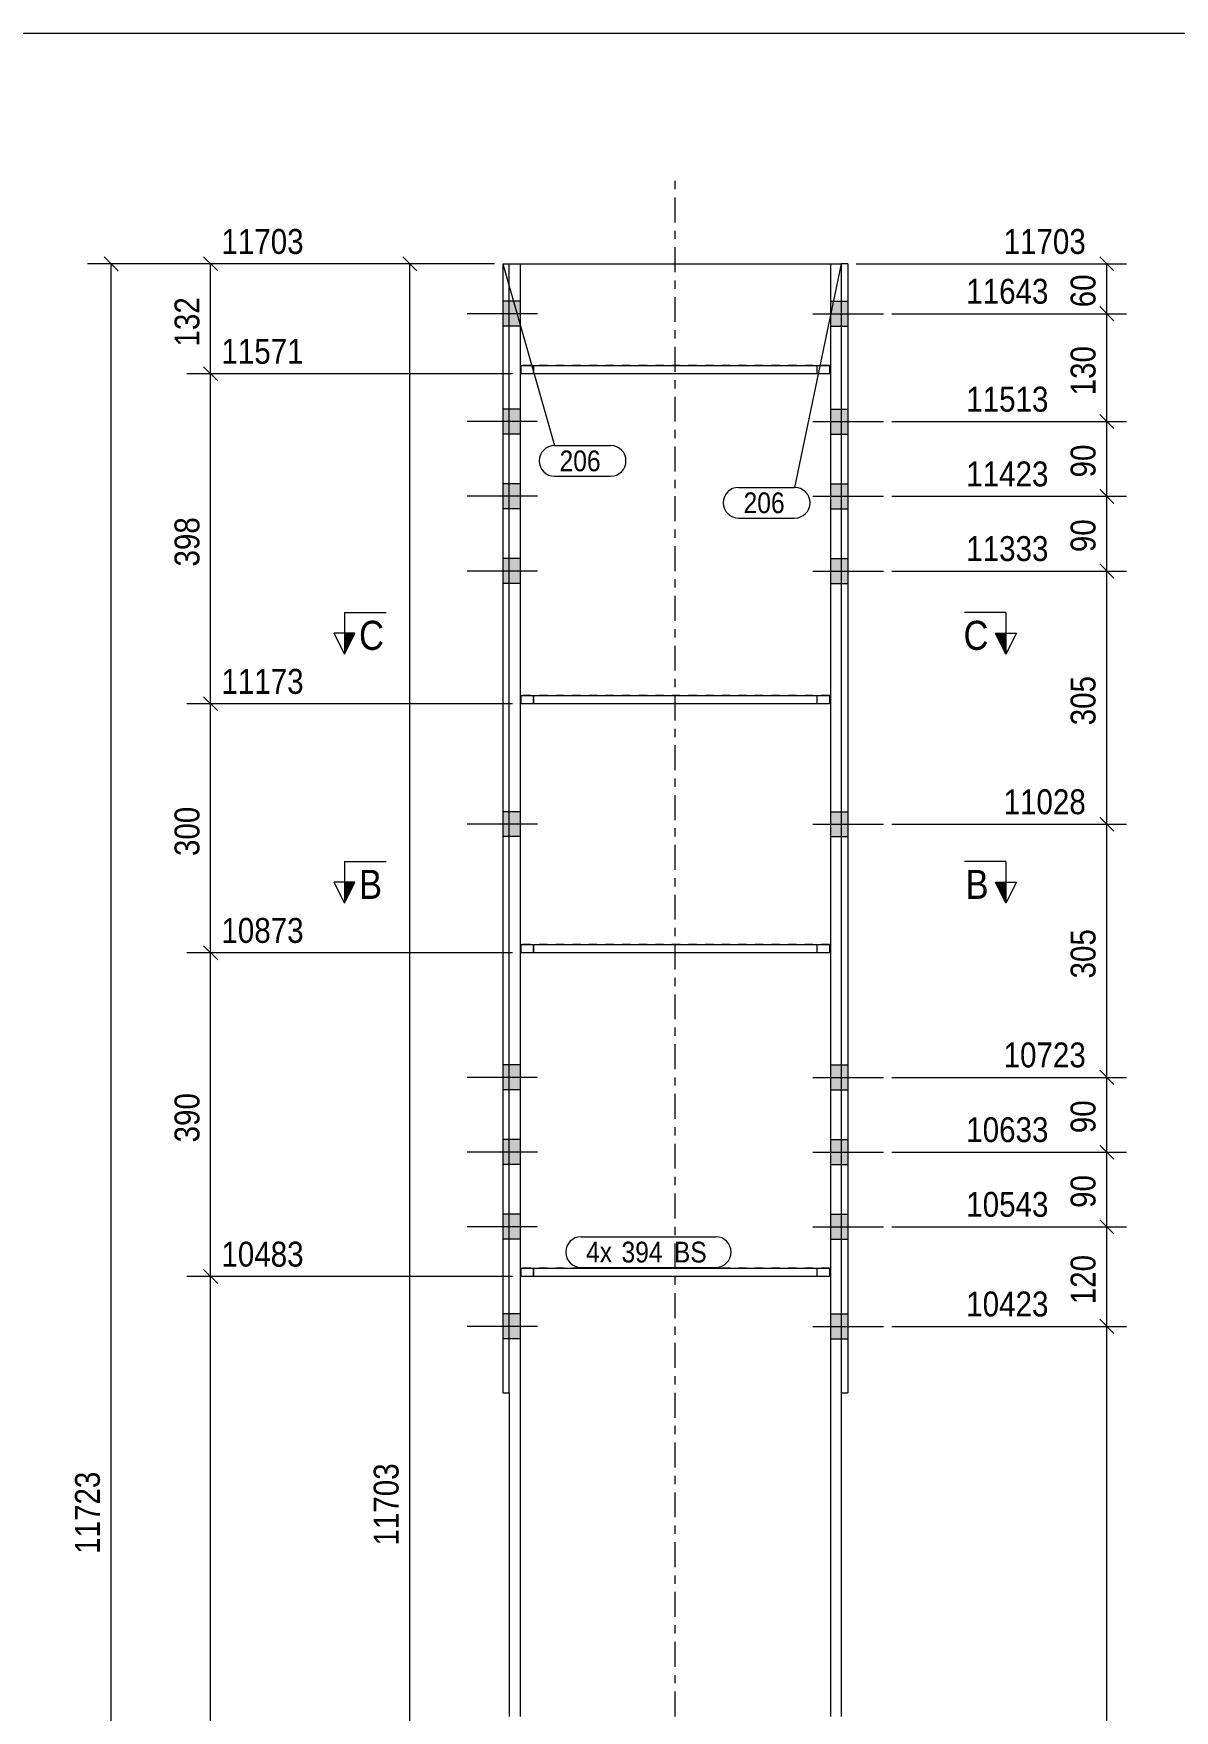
# Model space of a CAD drawing. Header units: millimetres. Extents: x 2 to 579, y 1 to 405.
# Drawn here: x 188.1 to 325.6, y 203 to 405 of the extents above; entities that cross this region are included whole.
import ezdxf

# ---------------------------------------------------------------- set-up
doc = ezdxf.new("R2010")
doc.units = ezdxf.units.MM
for name, pattern in [('XKITLINE00', [0]), ('XKITLINE01', [4, 1, -1, 1, -1]), ('XKITLINE03', [6, 3, -1, 1, -1])]:
    doc.linetypes.add(name, pattern=pattern)
for name, color, linetype, lineweight in [('Bolt', 3, 'Continuous', 0), ('Dimensions', 7, 'Continuous', 0), ('DrawingSheet', 5, 'Continuous', 0), ('Part', 2, 'Continuous', 0), ('PartMark', 7, 'Continuous', 0), ('Section', 6, 'Continuous', 0)]:
    doc.layers.add(name, color=color, linetype=linetype, lineweight=lineweight)
doc.styles.add('ARIAL', font='ARIAL.TTF')

# ---------------------------------------------------------------- blocks, each defined once
blk = doc.blocks.new('*A9')
at = {"layer": 'Bolt'}
for points in [[(285.4, 369.75), (284.1, 369.75), (284.1, 372.75), (285.4, 372.75)], [(285.4, 369.75), (284.1, 369.75), (284.1, 372.75), (285.4, 372.75)], [(286.2, 369.75), (285.4, 369.75), (285.4, 372.75), (286.2, 372.75)], [(286.2, 369.75), (285.4, 369.75), (285.4, 372.75), (286.2, 372.75)], [(285.4, 356.75), (284.1, 356.75), (284.1, 359.75), (285.4, 359.75)], [(285.4, 356.75), (284.1, 356.75), (284.1, 359.75), (285.4, 359.75)], [(286.2, 356.75), (285.4, 356.75), (285.4, 359.75), (286.2, 359.75)], [(286.2, 356.75), (285.4, 356.75), (285.4, 359.75), (286.2, 359.75)], [(285.4, 347.75), (284.1, 347.75), (284.1, 350.75), (285.4, 350.75)], [(285.4, 347.75), (284.1, 347.75), (284.1, 350.75), (285.4, 350.75)], [(286.2, 347.75), (285.4, 347.75), (285.4, 350.75), (286.2, 350.75)], [(286.2, 347.75), (285.4, 347.75), (285.4, 350.75), (286.2, 350.75)], [(285.4, 338.75), (284.1, 338.75), (284.1, 341.75), (285.4, 341.75)], [(285.4, 338.75), (284.1, 338.75), (284.1, 341.75), (285.4, 341.75)], [(286.2, 338.75), (285.4, 338.75), (285.4, 341.75), (286.2, 341.75)], [(286.2, 338.75), (285.4, 338.75), (285.4, 341.75), (286.2, 341.75)], [(285.4, 308.25), (284.1, 308.25), (284.1, 311.25), (285.4, 311.25)], [(285.4, 308.25), (284.1, 308.25), (284.1, 311.25), (285.4, 311.25)], [(286.2, 308.25), (285.4, 308.25), (285.4, 311.25), (286.2, 311.25)], [(286.2, 308.25), (285.4, 308.25), (285.4, 311.25), (286.2, 311.25)], [(285.4, 277.75), (284.1, 277.75), (284.1, 280.75), (285.4, 280.75)], [(285.4, 277.75), (284.1, 277.75), (284.1, 280.75), (285.4, 280.75)], [(286.2, 277.75), (285.4, 277.75), (285.4, 280.75), (286.2, 280.75)], [(286.2, 277.75), (285.4, 277.75), (285.4, 280.75), (286.2, 280.75)], [(285.4, 268.75), (284.1, 268.75), (284.1, 271.75), (285.4, 271.75)], [(285.4, 268.75), (284.1, 268.75), (284.1, 271.75), (285.4, 271.75)], [(286.2, 268.75), (285.4, 268.75), (285.4, 271.75), (286.2, 271.75)], [(286.2, 268.75), (285.4, 268.75), (285.4, 271.75), (286.2, 271.75)], [(285.4, 259.75), (284.1, 259.75), (284.1, 262.75), (285.4, 262.75)], [(285.4, 259.75), (284.1, 259.75), (284.1, 262.75), (285.4, 262.75)], [(286.2, 259.75), (285.4, 259.75), (285.4, 262.75), (286.2, 262.75)], [(286.2, 259.75), (285.4, 259.75), (285.4, 262.75), (286.2, 262.75)], [(285.4, 247.75), (284.1, 247.75), (284.1, 250.75), (285.4, 250.75)], [(285.4, 247.75), (284.1, 247.75), (284.1, 250.75), (285.4, 250.75)], [(286.2, 247.75), (285.4, 247.75), (285.4, 250.75), (286.2, 250.75)], [(286.2, 247.75), (285.4, 247.75), (285.4, 250.75), (286.2, 250.75)]]:
    blk.add_hatch(color=3, dxfattribs=at).paths.add_polyline_path(points, flags=17)
at = {"layer": 'Bolt', "color": 3, "linetype": 'XKITLINE00', "lineweight": 0}
for p, q in [((284.1, 372.75), (285.4, 372.75)), ((284.1, 372.75), (285.4, 372.75)), ((285.4, 372.75), (286.2, 372.75)), ((285.4, 372.75), (286.2, 372.75)), ((282, 371.25), (290.5, 371.25)), ((282, 371.25), (290.5, 371.25)), ((284.1, 369.75), (285.4, 369.75)), ((284.1, 369.75), (285.4, 369.75)), ((285.4, 369.75), (286.2, 369.75)), ((285.4, 369.75), (286.2, 369.75)), ((284.1, 359.75), (285.4, 359.75)), ((284.1, 359.75), (285.4, 359.75)), ((285.4, 359.75), (286.2, 359.75)), ((285.4, 359.75), (286.2, 359.75)), ((282, 358.25), (290.5, 358.25)), ((282, 358.25), (290.5, 358.25)), ((284.1, 356.75), (285.4, 356.75)), ((284.1, 356.75), (285.4, 356.75)), ((285.4, 356.75), (286.2, 356.75)), ((285.4, 356.75), (286.2, 356.75)), ((284.1, 350.75), (285.4, 350.75)), ((284.1, 350.75), (285.4, 350.75)), ((285.4, 350.75), (286.2, 350.75)), ((285.4, 350.75), (286.2, 350.75)), ((282, 349.25), (290.5, 349.25)), ((282, 349.25), (290.5, 349.25)), ((284.1, 347.75), (285.4, 347.75)), ((284.1, 347.75), (285.4, 347.75)), ((285.4, 347.75), (286.2, 347.75)), ((285.4, 347.75), (286.2, 347.75)), ((284.1, 341.75), (285.4, 341.75)), ((284.1, 341.75), (285.4, 341.75)), ((285.4, 341.75), (286.2, 341.75)), ((285.4, 341.75), (286.2, 341.75)), ((282, 340.25), (290.5, 340.25)), ((282, 340.25), (290.5, 340.25)), ((284.1, 338.75), (285.4, 338.75)), ((284.1, 338.75), (285.4, 338.75)), ((285.4, 338.75), (286.2, 338.75)), ((285.4, 338.75), (286.2, 338.75)), ((284.1, 311.25), (285.4, 311.25)), ((284.1, 311.25), (285.4, 311.25)), ((285.4, 311.25), (286.2, 311.25)), ((285.4, 311.25), (286.2, 311.25)), ((282, 309.75), (290.5, 309.75)), ((282, 309.75), (290.5, 309.75)), ((284.1, 308.25), (285.4, 308.25)), ((284.1, 308.25), (285.4, 308.25)), ((285.4, 308.25), (286.2, 308.25)), ((285.4, 308.25), (286.2, 308.25)), ((282, 279.25), (290.5, 279.25)), ((282, 279.25), (290.5, 279.25)), ((284.1, 280.75), (285.4, 280.75)), ((284.1, 280.75), (285.4, 280.75)), ((285.4, 280.75), (286.2, 280.75)), ((285.4, 280.75), (286.2, 280.75)), ((284.1, 277.75), (285.4, 277.75)), ((284.1, 277.75), (285.4, 277.75)), ((285.4, 277.75), (286.2, 277.75)), ((285.4, 277.75), (286.2, 277.75)), ((284.1, 271.75), (285.4, 271.75)), ((284.1, 271.75), (285.4, 271.75)), ((285.4, 271.75), (286.2, 271.75)), ((285.4, 271.75), (286.2, 271.75)), ((282, 270.25), (290.5, 270.25)), ((282, 270.25), (290.5, 270.25)), ((284.1, 268.75), (285.4, 268.75)), ((284.1, 268.75), (285.4, 268.75)), ((285.4, 268.75), (286.2, 268.75)), ((285.4, 268.75), (286.2, 268.75)), ((284.1, 262.75), (285.4, 262.75)), ((284.1, 262.75), (285.4, 262.75)), ((285.4, 262.75), (286.2, 262.75)), ((285.4, 262.75), (286.2, 262.75)), ((282, 261.25), (290.5, 261.25)), ((282, 261.25), (290.5, 261.25)), ((284.1, 259.75), (285.4, 259.75)), ((284.1, 259.75), (285.4, 259.75)), ((285.4, 259.75), (286.2, 259.75)), ((285.4, 259.75), (286.2, 259.75)), ((284.1, 250.75), (285.4, 250.75)), ((284.1, 250.75), (285.4, 250.75)), ((285.4, 250.75), (286.2, 250.75)), ((285.4, 250.75), (286.2, 250.75)), ((282, 249.25), (290.5, 249.25)), ((282, 249.25), (290.5, 249.25)), ((284.1, 247.75), (285.4, 247.75)), ((284.1, 247.75), (285.4, 247.75)), ((285.4, 247.75), (286.2, 247.75)), ((285.4, 247.75), (286.2, 247.75))]:
    blk.add_line(p, q, dxfattribs=at)
blk = doc.blocks.new('*A10')
at = {"layer": 'Bolt'}
for points in [[(245.4, 369.75), (244.6, 369.75), (244.6, 372.75), (245.4, 372.75)], [(245.4, 369.75), (244.6, 369.75), (244.6, 372.75), (245.4, 372.75)], [(246.7, 369.75), (245.4, 369.75), (245.4, 372.75), (246.7, 372.75)], [(246.7, 369.75), (245.4, 369.75), (245.4, 372.75), (246.7, 372.75)], [(245.4, 356.75), (244.6, 356.75), (244.6, 359.75), (245.4, 359.75)], [(245.4, 356.75), (244.6, 356.75), (244.6, 359.75), (245.4, 359.75)], [(246.7, 356.75), (245.4, 356.75), (245.4, 359.75), (246.7, 359.75)], [(246.7, 356.75), (245.4, 356.75), (245.4, 359.75), (246.7, 359.75)], [(245.4, 347.75), (244.6, 347.75), (244.6, 350.75), (245.4, 350.75)], [(245.4, 347.75), (244.6, 347.75), (244.6, 350.75), (245.4, 350.75)], [(246.7, 347.75), (245.4, 347.75), (245.4, 350.75), (246.7, 350.75)], [(246.7, 347.75), (245.4, 347.75), (245.4, 350.75), (246.7, 350.75)], [(245.4, 338.75), (244.6, 338.75), (244.6, 341.75), (245.4, 341.75)], [(245.4, 338.75), (244.6, 338.75), (244.6, 341.75), (245.4, 341.75)], [(246.7, 338.75), (245.4, 338.75), (245.4, 341.75), (246.7, 341.75)], [(246.7, 338.75), (245.4, 338.75), (245.4, 341.75), (246.7, 341.75)], [(245.4, 308.25), (244.6, 308.25), (244.6, 311.25), (245.4, 311.25)], [(245.4, 308.25), (244.6, 308.25), (244.6, 311.25), (245.4, 311.25)], [(246.7, 308.25), (245.4, 308.25), (245.4, 311.25), (246.7, 311.25)], [(246.7, 308.25), (245.4, 308.25), (245.4, 311.25), (246.7, 311.25)], [(245.4, 277.75), (244.6, 277.75), (244.6, 280.75), (245.4, 280.75)], [(245.4, 277.75), (244.6, 277.75), (244.6, 280.75), (245.4, 280.75)], [(246.7, 277.75), (245.4, 277.75), (245.4, 280.75), (246.7, 280.75)], [(246.7, 277.75), (245.4, 277.75), (245.4, 280.75), (246.7, 280.75)], [(245.4, 268.75), (244.6, 268.75), (244.6, 271.75), (245.4, 271.75)], [(245.4, 268.75), (244.6, 268.75), (244.6, 271.75), (245.4, 271.75)], [(246.7, 268.75), (245.4, 268.75), (245.4, 271.75), (246.7, 271.75)], [(246.7, 268.75), (245.4, 268.75), (245.4, 271.75), (246.7, 271.75)], [(245.4, 259.75), (244.6, 259.75), (244.6, 262.75), (245.4, 262.75)], [(245.4, 259.75), (244.6, 259.75), (244.6, 262.75), (245.4, 262.75)], [(246.7, 259.75), (245.4, 259.75), (245.4, 262.75), (246.7, 262.75)], [(246.7, 259.75), (245.4, 259.75), (245.4, 262.75), (246.7, 262.75)], [(245.4, 247.75), (244.6, 247.75), (244.6, 250.75), (245.4, 250.75)], [(245.4, 247.75), (244.6, 247.75), (244.6, 250.75), (245.4, 250.75)], [(246.7, 247.75), (245.4, 247.75), (245.4, 250.75), (246.7, 250.75)], [(246.7, 247.75), (245.4, 247.75), (245.4, 250.75), (246.7, 250.75)]]:
    blk.add_hatch(color=3, dxfattribs=at).paths.add_polyline_path(points, flags=17)
at = {"layer": 'Bolt', "color": 3, "linetype": 'XKITLINE00', "lineweight": 0}
for p, q in [((245.4, 372.75), (244.6, 372.75)), ((245.4, 372.75), (244.6, 372.75)), ((246.7, 372.75), (245.4, 372.75)), ((246.7, 372.75), (245.4, 372.75)), ((248.8, 371.25), (240.3, 371.25)), ((248.8, 371.25), (240.3, 371.25)), ((245.4, 369.75), (244.6, 369.75)), ((245.4, 369.75), (244.6, 369.75)), ((246.7, 369.75), (245.4, 369.75)), ((246.7, 369.75), (245.4, 369.75)), ((245.4, 359.75), (244.6, 359.75)), ((245.4, 359.75), (244.6, 359.75)), ((246.7, 359.75), (245.4, 359.75)), ((246.7, 359.75), (245.4, 359.75)), ((248.8, 358.25), (240.3, 358.25)), ((248.8, 358.25), (240.3, 358.25)), ((245.4, 356.75), (244.6, 356.75)), ((245.4, 356.75), (244.6, 356.75)), ((246.7, 356.75), (245.4, 356.75)), ((246.7, 356.75), (245.4, 356.75)), ((245.4, 350.75), (244.6, 350.75)), ((245.4, 350.75), (244.6, 350.75)), ((246.7, 350.75), (245.4, 350.75)), ((246.7, 350.75), (245.4, 350.75)), ((248.8, 349.25), (240.3, 349.25)), ((248.8, 349.25), (240.3, 349.25)), ((245.4, 347.75), (244.6, 347.75)), ((245.4, 347.75), (244.6, 347.75)), ((246.7, 347.75), (245.4, 347.75)), ((246.7, 347.75), (245.4, 347.75)), ((245.4, 341.75), (244.6, 341.75)), ((245.4, 341.75), (244.6, 341.75)), ((246.7, 341.75), (245.4, 341.75)), ((246.7, 341.75), (245.4, 341.75)), ((248.8, 340.25), (240.3, 340.25)), ((248.8, 340.25), (240.3, 340.25)), ((245.4, 338.75), (244.6, 338.75)), ((245.4, 338.75), (244.6, 338.75)), ((246.7, 338.75), (245.4, 338.75)), ((246.7, 338.75), (245.4, 338.75)), ((245.4, 311.25), (244.6, 311.25)), ((245.4, 311.25), (244.6, 311.25)), ((246.7, 311.25), (245.4, 311.25)), ((246.7, 311.25), (245.4, 311.25)), ((248.8, 309.75), (240.3, 309.75)), ((248.8, 309.75), (240.3, 309.75)), ((245.4, 308.25), (244.6, 308.25)), ((245.4, 308.25), (244.6, 308.25)), ((246.7, 308.25), (245.4, 308.25)), ((246.7, 308.25), (245.4, 308.25)), ((248.8, 279.25), (240.3, 279.25)), ((248.8, 279.25), (240.3, 279.25)), ((245.4, 280.75), (244.6, 280.75)), ((245.4, 280.75), (244.6, 280.75)), ((246.7, 280.75), (245.4, 280.75)), ((246.7, 280.75), (245.4, 280.75)), ((245.4, 277.75), (244.6, 277.75)), ((245.4, 277.75), (244.6, 277.75)), ((246.7, 277.75), (245.4, 277.75)), ((246.7, 277.75), (245.4, 277.75)), ((245.4, 271.75), (244.6, 271.75)), ((245.4, 271.75), (244.6, 271.75)), ((246.7, 271.75), (245.4, 271.75)), ((246.7, 271.75), (245.4, 271.75)), ((248.8, 270.25), (240.3, 270.25)), ((248.8, 270.25), (240.3, 270.25)), ((245.4, 268.75), (244.6, 268.75)), ((245.4, 268.75), (244.6, 268.75)), ((246.7, 268.75), (245.4, 268.75)), ((246.7, 268.75), (245.4, 268.75)), ((245.4, 262.75), (244.6, 262.75)), ((245.4, 262.75), (244.6, 262.75)), ((246.7, 262.75), (245.4, 262.75)), ((246.7, 262.75), (245.4, 262.75)), ((248.8, 261.25), (240.3, 261.25)), ((248.8, 261.25), (240.3, 261.25)), ((245.4, 259.75), (244.6, 259.75)), ((245.4, 259.75), (244.6, 259.75)), ((246.7, 259.75), (245.4, 259.75)), ((246.7, 259.75), (245.4, 259.75)), ((245.4, 250.75), (244.6, 250.75)), ((245.4, 250.75), (244.6, 250.75)), ((246.7, 250.75), (245.4, 250.75)), ((246.7, 250.75), (245.4, 250.75)), ((248.8, 249.25), (240.3, 249.25)), ((248.8, 249.25), (240.3, 249.25)), ((245.4, 247.75), (244.6, 247.75)), ((245.4, 247.75), (244.6, 247.75)), ((246.7, 247.75), (245.4, 247.75)), ((246.7, 247.75), (245.4, 247.75))]:
    blk.add_line(p, q, dxfattribs=at)
blk = doc.blocks.new('*A13')
at = {"layer": 'Part', "color": 7, "linetype": 'XKITLINE03', "lineweight": 0}
blk.add_line((265.4, 202.25), (265.4, 387.25), dxfattribs=at)
at = {"layer": 'Part', "color": 2, "linetype": 'XKITLINE00', "lineweight": 0}
for p, q in [((245.4, 377.25), (285.4, 377.25)), ((246.7, 377.25), (246.7, 202.25)), ((284.1, 377.25), (284.1, 202.25)), ((245.4, 241.25), (245.4, 202.25)), ((285.4, 241.25), (285.4, 202.25))]:
    blk.add_line(p, q, dxfattribs=at)
at = {"layer": 'Part', "color": 7, "linetype": 'XKITLINE01', "lineweight": 0}
for p, q in [((245.4, 241.25), (245.4, 377.25)), ((285.4, 377.25), (285.4, 241.25))]:
    blk.add_line(p, q, dxfattribs=at)
blk = doc.blocks.new('*A15')
at = {"layer": 'Part', "color": 2, "linetype": 'XKITLINE00', "lineweight": 0}
for p, q in [((246.8, 365.01), (284, 365.01)), ((246.8, 365.01), (246.8, 364.01)), ((284, 364.01), (246.8, 364.01)), ((284, 365.01), (284, 364.01))]:
    blk.add_line(p, q, dxfattribs=at)
at = {"layer": 'Part', "color": 7, "linetype": 'XKITLINE01', "lineweight": 0}
for p, q in [((248.3, 364.01), (248.3, 365.01)), ((282.5, 364.01), (282.5, 365.01))]:
    blk.add_line(p, q, dxfattribs=at)
blk = doc.blocks.new('*A16')
at = {"layer": 'Part', "color": 7, "linetype": 'XKITLINE01', "lineweight": 0}
for p, q in [((284, 365.01), (246.8, 365.01)), ((246.8, 364.01), (246.8, 365.01)), ((284, 364.01), (246.8, 364.01)), ((248.3, 365.01), (248.3, 364.01)), ((282.5, 364.01), (282.5, 365.01)), ((284, 365.01), (284, 364.01))]:
    blk.add_line(p, q, dxfattribs=at)
blk = doc.blocks.new('*A17')
at = {"layer": 'Part', "color": 2, "linetype": 'XKITLINE00', "lineweight": 0}
for p, q in [((246.8, 256.25), (284, 256.25)), ((246.8, 256.25), (246.8, 255.25)), ((284, 255.25), (246.8, 255.25)), ((284, 256.25), (284, 255.25))]:
    blk.add_line(p, q, dxfattribs=at)
at = {"layer": 'Part', "color": 7, "linetype": 'XKITLINE01', "lineweight": 0}
for p, q in [((248.3, 255.25), (248.3, 256.25)), ((282.5, 255.25), (282.5, 256.25))]:
    blk.add_line(p, q, dxfattribs=at)
blk = doc.blocks.new('*A18')
at = {"layer": 'Part', "color": 7, "linetype": 'XKITLINE01', "lineweight": 0}
for p, q in [((284, 256.25), (246.8, 256.25)), ((246.8, 255.25), (246.8, 256.25)), ((284, 255.25), (246.8, 255.25)), ((248.3, 256.25), (248.3, 255.25)), ((282.5, 255.25), (282.5, 256.25)), ((284, 256.25), (284, 255.25))]:
    blk.add_line(p, q, dxfattribs=at)
blk = doc.blocks.new('*A19')
at = {"layer": 'Part', "color": 2, "linetype": 'XKITLINE00', "lineweight": 0}
for p, q in [((246.8, 325.25), (284, 325.25)), ((246.8, 325.25), (246.8, 324.25)), ((284, 324.25), (246.8, 324.25)), ((284, 325.25), (284, 324.25))]:
    blk.add_line(p, q, dxfattribs=at)
at = {"layer": 'Part', "color": 7, "linetype": 'XKITLINE01', "lineweight": 0}
for p, q in [((248.3, 324.25), (248.3, 325.25)), ((282.5, 324.25), (282.5, 325.25))]:
    blk.add_line(p, q, dxfattribs=at)
blk = doc.blocks.new('*A20')
at = {"layer": 'Part', "color": 7, "linetype": 'XKITLINE01', "lineweight": 0}
for p, q in [((284, 325.25), (246.8, 325.25)), ((246.8, 324.25), (246.8, 325.25)), ((284, 324.25), (246.8, 324.25)), ((248.3, 325.25), (248.3, 324.25)), ((282.5, 324.25), (282.5, 325.25)), ((284, 325.25), (284, 324.25))]:
    blk.add_line(p, q, dxfattribs=at)
blk = doc.blocks.new('*A21')
at = {"layer": 'Part', "color": 2, "linetype": 'XKITLINE00', "lineweight": 0}
for p, q in [((246.8, 295.25), (284, 295.25)), ((246.8, 295.25), (246.8, 294.25)), ((284, 295.25), (284, 294.25)), ((284, 294.25), (246.8, 294.25))]:
    blk.add_line(p, q, dxfattribs=at)
at = {"layer": 'Part', "color": 7, "linetype": 'XKITLINE01', "lineweight": 0}
for p, q in [((248.3, 294.25), (248.3, 295.25)), ((282.5, 294.25), (282.5, 295.25))]:
    blk.add_line(p, q, dxfattribs=at)
blk = doc.blocks.new('*A22')
at = {"layer": 'Part', "color": 7, "linetype": 'XKITLINE01', "lineweight": 0}
for p, q in [((284, 295.25), (246.8, 295.25)), ((246.8, 294.25), (246.8, 295.25)), ((248.3, 295.25), (248.3, 294.25)), ((282.5, 294.25), (282.5, 295.25)), ((284, 295.25), (284, 294.25)), ((284, 294.25), (246.8, 294.25))]:
    blk.add_line(p, q, dxfattribs=at)
blk = doc.blocks.new('*A23')
at = {"layer": 'Part', "color": 2, "linetype": 'XKITLINE00', "lineweight": 0}
for p, q in [((286.2, 377.25), (285.4, 377.25)), ((285.4, 377.25), (285.4, 241.25)), ((286.2, 377.25), (286.2, 241.25)), ((285.4, 241.25), (286.2, 241.25))]:
    blk.add_line(p, q, dxfattribs=at)
blk = doc.blocks.new('*A24')
at = {"layer": 'Part', "color": 2, "linetype": 'XKITLINE00', "lineweight": 0}
for p, q in [((244.6, 377.25), (245.4, 377.25)), ((244.6, 377.25), (244.6, 241.25)), ((245.4, 241.25), (245.4, 377.25)), ((244.6, 241.25), (245.4, 241.25))]:
    blk.add_line(p, q, dxfattribs=at)
blk = doc.blocks.new('*A65')
at = {"layer": 'DrawingSheet', "color": 5, "linetype": 'XKITLINE00', "lineweight": 0}
blk.add_line((579, 405), (5, 405), dxfattribs=at)
blk = doc.blocks.new('*A73')
at = {"layer": 'Dimensions', "color": 7, "linetype": 'XKITLINE00', "lineweight": 0}
for p, q in [((196.55, 378.1), (198.25, 376.4)), ((243.6, 377.25), (194.55, 377.25)), ((197.4, 77.55), (197.4, 377.25))]:
    blk.add_line(p, q, dxfattribs=at)
at = {"layer": 'Dimensions', "color": 3}
blk.add_point((197.4, 377.25), dxfattribs=at)
at = {"layer": 'Dimensions', "color": 3, "style": 'ARIAL', "width": 0.85}
blk.add_text('11723', height=3, rotation=90.0002, dxfattribs=at).set_placement((196.05, 221.84))
blk = doc.blocks.new('*A75')
at = {"layer": 'Dimensions', "color": 7, "linetype": 'XKITLINE00', "lineweight": 0}
for p, q in [((232.55, 378.1), (234.25, 376.4)), ((243.6, 377.25), (230.55, 377.25)), ((233.4, 79.55), (233.4, 377.25))]:
    blk.add_line(p, q, dxfattribs=at)
at = {"layer": 'Dimensions', "color": 3}
blk.add_point((233.4, 377.25), dxfattribs=at)
at = {"layer": 'Dimensions', "color": 3, "style": 'ARIAL', "width": 0.85}
blk.add_text('11703', height=3, rotation=90.0002, dxfattribs=at).set_placement((232.05, 222.84))
blk = doc.blocks.new('*A76')
at = {"layer": 'Dimensions', "color": 7, "linetype": 'XKITLINE00', "lineweight": 0}
for p, q in [((245.8, 255.25), (206.55, 255.25)), ((208.55, 256.1), (210.25, 254.4)), ((209.4, 79.55), (209.4, 255.25)), ((244.4, 79.55), (206.55, 79.55)), ((208.55, 80.4), (210.25, 78.7))]:
    blk.add_line(p, q, dxfattribs=at)
at = {"layer": 'Dimensions', "color": 3}
for p in [(209.4, 255.25), (209.4, 79.55)]:
    blk.add_point(p, dxfattribs=at)
at = {"layer": 'Dimensions', "color": 3, "style": 'ARIAL', "width": 0.85}
blk.add_text('10483', height=3, dxfattribs=at).set_placement((210.7, 256.45))
blk.add_text('10483', height=3, rotation=90.0002, dxfattribs=at).set_placement((208.05, 161.84))
blk = doc.blocks.new('*A77')
at = {"layer": 'Dimensions', "color": 7, "linetype": 'XKITLINE00', "lineweight": 0}
for p, q in [((208.55, 295.1), (210.25, 293.4)), ((245.8, 294.25), (206.55, 294.25)), ((209.4, 255.25), (209.4, 294.25)), ((245.8, 255.25), (206.55, 255.25)), ((208.55, 256.1), (210.25, 254.4))]:
    blk.add_line(p, q, dxfattribs=at)
at = {"layer": 'Dimensions', "color": 3}
for p in [(209.4, 294.25), (209.4, 255.25)]:
    blk.add_point(p, dxfattribs=at)
at = {"layer": 'Dimensions', "color": 3, "style": 'ARIAL', "width": 0.85}
blk.add_text('10873', height=3, dxfattribs=at).set_placement((210.7, 295.45))
blk.add_text('390', height=3, rotation=90.0002, dxfattribs=at).set_placement((208.05, 271.41))
blk = doc.blocks.new('*A78')
at = {"layer": 'Dimensions', "color": 7, "linetype": 'XKITLINE00', "lineweight": 0}
for p, q in [((245.8, 324.25), (206.55, 324.25)), ((208.55, 325.1), (210.25, 323.4)), ((209.4, 294.25), (209.4, 324.25)), ((208.55, 295.1), (210.25, 293.4)), ((245.8, 294.25), (206.55, 294.25))]:
    blk.add_line(p, q, dxfattribs=at)
at = {"layer": 'Dimensions', "color": 3}
for p in [(209.4, 324.25), (209.4, 294.25)]:
    blk.add_point(p, dxfattribs=at)
at = {"layer": 'Dimensions', "color": 3, "style": 'ARIAL', "width": 0.85}
blk.add_text('11173', height=3, dxfattribs=at).set_placement((210.7, 325.45))
blk.add_text('300', height=3, rotation=90.0002, dxfattribs=at).set_placement((208.05, 305.91))
blk = doc.blocks.new('*A79')
at = {"layer": 'Dimensions', "color": 7, "linetype": 'XKITLINE00', "lineweight": 0}
for p, q in [((245.8, 364.01), (206.55, 364.01)), ((208.55, 364.86), (210.25, 363.16)), ((209.4, 324.25), (209.4, 364.01)), ((245.8, 324.25), (206.55, 324.25)), ((208.55, 325.1), (210.25, 323.4))]:
    blk.add_line(p, q, dxfattribs=at)
at = {"layer": 'Dimensions', "color": 3}
for p in [(209.4, 364.01), (209.4, 324.25)]:
    blk.add_point(p, dxfattribs=at)
at = {"layer": 'Dimensions', "color": 3, "style": 'ARIAL', "width": 0.85}
blk.add_text('11571', height=3, dxfattribs=at).set_placement((210.7, 365.21))
blk.add_text('398', height=3, rotation=90.0002, dxfattribs=at).set_placement((208.05, 340.79))
blk = doc.blocks.new('*A80')
at = {"layer": 'Dimensions', "color": 7, "linetype": 'XKITLINE00', "lineweight": 0}
for p, q in [((208.55, 378.1), (210.25, 376.4)), ((243.6, 377.25), (206.55, 377.25)), ((209.4, 364.01), (209.4, 377.25)), ((245.8, 364.01), (206.55, 364.01)), ((208.55, 364.86), (210.25, 363.16))]:
    blk.add_line(p, q, dxfattribs=at)
at = {"layer": 'Dimensions', "color": 3}
for p in [(209.4, 377.25), (209.4, 364.01)]:
    blk.add_point(p, dxfattribs=at)
at = {"layer": 'Dimensions', "color": 3, "style": 'ARIAL', "width": 0.85}
blk.add_text('11703', height=3, dxfattribs=at).set_placement((210.7, 378.45))
blk.add_text('132', height=3, rotation=90.0002, dxfattribs=at).set_placement((208.05, 367.29))
blk = doc.blocks.new('*A81')
at = {"layer": 'Dimensions', "color": 7, "linetype": 'XKITLINE00', "lineweight": 0}
for p, q in [((291.5, 249.25), (319.8, 249.25)), ((316.55, 250.1), (318.25, 248.4)), ((317.4, 79.55), (317.4, 249.25)), ((317.4, 86.77), (317.4, 79.55)), ((316.9, 82.05), (317.4, 79.55)), ((317.9, 82.05), (317.4, 79.55)), ((286.4, 79.55), (319.8, 79.55)), ((286.4, 79.55), (319.8, 79.55)), ((316.55, 80.4), (318.25, 78.7))]:
    blk.add_line(p, q, dxfattribs=at)
at = {"layer": 'Dimensions', "color": 3}
for p in [(317.4, 249.25), (317.4, 79.55)]:
    blk.add_point(p, dxfattribs=at)
at = {"layer": 'Dimensions', "color": 7}
blk.add_point((317.4, 79.55), dxfattribs=at)
at = {"layer": 'Dimensions', "color": 3, "style": 'ARIAL', "width": 0.85}
blk.add_text('10423', height=3, dxfattribs=at).set_placement((300.47, 250.45))
for s, p in [('10423', (316.05, 158.84)), ('RD', (316.2, 80.99))]:
    blk.add_text(s, height=3, rotation=90.0002, dxfattribs=at).set_placement(p)
blk = doc.blocks.new('*A82')
at = {"layer": 'Dimensions', "color": 7, "linetype": 'XKITLINE00', "lineweight": 0}
for p, q in [((291.5, 261.25), (319.8, 261.25)), ((316.55, 262.1), (318.25, 260.4)), ((317.4, 249.25), (317.4, 261.25)), ((291.5, 249.25), (319.8, 249.25)), ((316.55, 250.1), (318.25, 248.4))]:
    blk.add_line(p, q, dxfattribs=at)
at = {"layer": 'Dimensions', "color": 3}
for p in [(317.4, 261.25), (317.4, 249.25)]:
    blk.add_point(p, dxfattribs=at)
at = {"layer": 'Dimensions', "color": 3, "style": 'ARIAL', "width": 0.85}
blk.add_text('10543', height=3, dxfattribs=at).set_placement((300.47, 262.45))
blk.add_text('120', height=3, rotation=90.0002, dxfattribs=at).set_placement((316.05, 251.91))
blk = doc.blocks.new('*A83')
at = {"layer": 'Dimensions', "color": 7, "linetype": 'XKITLINE00', "lineweight": 0}
for p, q in [((316.55, 271.1), (318.25, 269.4)), ((291.5, 270.25), (319.8, 270.25)), ((317.4, 261.25), (317.4, 270.25)), ((291.5, 261.25), (319.8, 261.25)), ((316.55, 262.1), (318.25, 260.4))]:
    blk.add_line(p, q, dxfattribs=at)
at = {"layer": 'Dimensions', "color": 3}
for p in [(317.4, 270.25), (317.4, 261.25)]:
    blk.add_point(p, dxfattribs=at)
at = {"layer": 'Dimensions', "color": 3, "style": 'ARIAL', "width": 0.85}
blk.add_text('10633', height=3, dxfattribs=at).set_placement((300.47, 271.45))
blk.add_text('90', height=3, rotation=90.0002, dxfattribs=at).set_placement((316.05, 263.52))
blk = doc.blocks.new('*A84')
at = {"layer": 'Dimensions', "color": 7, "linetype": 'XKITLINE00', "lineweight": 0}
for p, q in [((291.5, 279.25), (319.8, 279.25)), ((316.55, 280.1), (318.25, 278.4)), ((317.4, 270.25), (317.4, 279.25)), ((316.55, 271.1), (318.25, 269.4)), ((291.5, 270.25), (319.8, 270.25))]:
    blk.add_line(p, q, dxfattribs=at)
at = {"layer": 'Dimensions', "color": 3}
for p in [(317.4, 279.25), (317.4, 270.25)]:
    blk.add_point(p, dxfattribs=at)
at = {"layer": 'Dimensions', "color": 3, "style": 'ARIAL', "width": 0.85}
blk.add_text('10723', height=3, dxfattribs=at).set_placement((304.97, 280.45))
blk.add_text('90', height=3, rotation=90.0002, dxfattribs=at).set_placement((316.05, 272.52))
blk = doc.blocks.new('*A85')
at = {"layer": 'Dimensions', "color": 7, "linetype": 'XKITLINE00', "lineweight": 0}
for p, q in [((291.5, 309.75), (319.8, 309.75)), ((316.55, 310.6), (318.25, 308.9)), ((317.4, 279.25), (317.4, 309.75)), ((291.5, 279.25), (319.8, 279.25)), ((316.55, 280.1), (318.25, 278.4))]:
    blk.add_line(p, q, dxfattribs=at)
at = {"layer": 'Dimensions', "color": 3}
for p in [(317.4, 309.75), (317.4, 279.25)]:
    blk.add_point(p, dxfattribs=at)
at = {"layer": 'Dimensions', "color": 3, "style": 'ARIAL', "width": 0.85}
blk.add_text('11028', height=3, dxfattribs=at).set_placement((304.97, 310.95))
blk.add_text('305', height=3, rotation=90.0002, dxfattribs=at).set_placement((316.05, 291.16))
blk = doc.blocks.new('*A86')
at = {"layer": 'Dimensions', "color": 7, "linetype": 'XKITLINE00', "lineweight": 0}
for p, q in [((291.5, 340.25), (319.8, 340.25)), ((316.55, 341.1), (318.25, 339.4)), ((317.4, 309.75), (317.4, 340.25)), ((291.5, 309.75), (319.8, 309.75)), ((316.55, 310.6), (318.25, 308.9))]:
    blk.add_line(p, q, dxfattribs=at)
at = {"layer": 'Dimensions', "color": 3}
for p in [(317.4, 340.25), (317.4, 309.75)]:
    blk.add_point(p, dxfattribs=at)
at = {"layer": 'Dimensions', "color": 3, "style": 'ARIAL', "width": 0.85}
blk.add_text('11333', height=3, dxfattribs=at).set_placement((300.47, 341.45))
blk.add_text('305', height=3, rotation=90.0002, dxfattribs=at).set_placement((316.05, 321.66))
blk = doc.blocks.new('*A87')
at = {"layer": 'Dimensions', "color": 7, "linetype": 'XKITLINE00', "lineweight": 0}
for p, q in [((316.55, 350.1), (318.25, 348.4)), ((291.5, 349.25), (319.8, 349.25)), ((317.4, 340.25), (317.4, 349.25)), ((291.5, 340.25), (319.8, 340.25)), ((316.55, 341.1), (318.25, 339.4))]:
    blk.add_line(p, q, dxfattribs=at)
at = {"layer": 'Dimensions', "color": 3}
for p in [(317.4, 349.25), (317.4, 340.25)]:
    blk.add_point(p, dxfattribs=at)
at = {"layer": 'Dimensions', "color": 3, "style": 'ARIAL', "width": 0.85}
blk.add_text('11423', height=3, dxfattribs=at).set_placement((300.47, 350.45))
blk.add_text('90', height=3, rotation=90.0002, dxfattribs=at).set_placement((316.05, 342.52))
blk = doc.blocks.new('*A88')
at = {"layer": 'Dimensions', "color": 7, "linetype": 'XKITLINE00', "lineweight": 0}
for p, q in [((291.5, 358.25), (319.8, 358.25)), ((316.55, 359.1), (318.25, 357.4)), ((317.4, 349.25), (317.4, 358.25)), ((316.55, 350.1), (318.25, 348.4)), ((291.5, 349.25), (319.8, 349.25))]:
    blk.add_line(p, q, dxfattribs=at)
at = {"layer": 'Dimensions', "color": 3}
for p in [(317.4, 358.25), (317.4, 349.25)]:
    blk.add_point(p, dxfattribs=at)
at = {"layer": 'Dimensions', "color": 3, "style": 'ARIAL', "width": 0.85}
blk.add_text('11513', height=3, dxfattribs=at).set_placement((300.47, 359.45))
blk.add_text('90', height=3, rotation=90.0002, dxfattribs=at).set_placement((316.05, 351.52))
blk = doc.blocks.new('*A89')
at = {"layer": 'Dimensions', "color": 7, "linetype": 'XKITLINE00', "lineweight": 0}
for p, q in [((316.55, 372.1), (318.25, 370.4)), ((291.5, 371.25), (319.8, 371.25)), ((317.4, 358.25), (317.4, 371.25)), ((291.5, 358.25), (319.8, 358.25)), ((316.55, 359.1), (318.25, 357.4))]:
    blk.add_line(p, q, dxfattribs=at)
at = {"layer": 'Dimensions', "color": 3}
for p in [(317.4, 371.25), (317.4, 358.25)]:
    blk.add_point(p, dxfattribs=at)
at = {"layer": 'Dimensions', "color": 3, "style": 'ARIAL', "width": 0.85}
blk.add_text('11643', height=3, dxfattribs=at).set_placement((300.47, 372.45))
blk.add_text('130', height=3, rotation=90.0002, dxfattribs=at).set_placement((316.05, 361.41))
blk = doc.blocks.new('*A90')
at = {"layer": 'Dimensions', "color": 7, "linetype": 'XKITLINE00', "lineweight": 0}
for p, q in [((316.55, 378.1), (318.25, 376.4)), ((287.2, 377.25), (319.8, 377.25)), ((317.4, 371.25), (317.4, 377.25)), ((316.55, 372.1), (318.25, 370.4)), ((291.5, 371.25), (319.8, 371.25))]:
    blk.add_line(p, q, dxfattribs=at)
at = {"layer": 'Dimensions', "color": 3}
for p in [(317.4, 377.25), (317.4, 371.25)]:
    blk.add_point(p, dxfattribs=at)
at = {"layer": 'Dimensions', "color": 3, "style": 'ARIAL', "width": 0.85}
blk.add_text('11703', height=3, dxfattribs=at).set_placement((304.97, 378.45))
blk.add_text('60', height=3, rotation=90.0002, dxfattribs=at).set_placement((316.05, 372.02))
blk = doc.blocks.new('*A93')
at = {"layer": 'PartMark', "color": 7, "linetype": 'XKITLINE00', "lineweight": 0}
for p, q in [((244.6, 377.25), (250.85, 355.37)), ((250.85, 355.37), (257.61, 355.37)), ((250.85, 351.67), (257.61, 351.67))]:
    blk.add_line(p, q, dxfattribs=at)
for centre, start, end in [((250.85, 353.52), 90, 270), ((257.61, 353.52), 270, 90)]:
    blk.add_arc(centre, 1.85, start, end, dxfattribs=at)
at = {"layer": 'PartMark', "color": 3, "style": 'ARIAL', "width": 0.85}
blk.add_text('206', height=2.5, dxfattribs=at).set_placement((251.45, 352.27))
blk = doc.blocks.new('*A94')
at = {"layer": 'PartMark', "color": 7, "linetype": 'XKITLINE00', "lineweight": 0}
for p, q in [((285.4, 377.25), (279.79, 350.32)), ((273.03, 350.32), (279.79, 350.32)), ((273.03, 346.62), (279.79, 346.62))]:
    blk.add_line(p, q, dxfattribs=at)
for centre, start, end in [((273.03, 348.47), 90, 270), ((279.79, 348.47), 270, 90)]:
    blk.add_arc(centre, 1.85, start, end, dxfattribs=at)
at = {"layer": 'PartMark', "color": 3, "style": 'ARIAL', "width": 0.85}
blk.add_text('206', height=2.5, dxfattribs=at).set_placement((273.63, 347.22))
blk = doc.blocks.new('*A98')
at = {"layer": 'PartMark', "color": 7, "linetype": 'XKITLINE00', "lineweight": 0}
for p, q in [((254.05, 260.05), (270.28, 260.05)), ((254.05, 256.35), (270.28, 256.35))]:
    blk.add_line(p, q, dxfattribs=at)
for centre, start, end in [((254.05, 258.2), 90, 270), ((270.28, 258.2), 270, 90)]:
    blk.add_arc(centre, 1.85, start, end, dxfattribs=at)
at = {"layer": 'PartMark', "color": 3, "style": 'ARIAL', "width": 0.85}
for s, p in [('4x', (254.65, 256.95)), ('394', (258.92, 256.95)), ('BS', (265.23, 256.95))]:
    blk.add_text(s, height=2.5, dxfattribs=at).set_placement(p)
blk = doc.blocks.new('*A99')
at = {"layer": 'Section'}
for points in [[(226.79, 332.75), (225.54, 330.25), (225.54, 332.75)], [(305.26, 332.75), (305.26, 330.25), (304.01, 332.75)]]:
    blk.add_hatch(color=3, dxfattribs=at).paths.add_polyline_path(points, flags=17)
at = {"layer": 'Section', "color": 1, "linetype": 'XKITLINE00', "lineweight": 0}
for p, q in [((225.54, 335.25), (230.54, 335.25)), ((225.54, 335.25), (225.54, 330.25)), ((305.26, 335.25), (300.26, 335.25)), ((305.26, 335.25), (305.26, 330.25))]:
    blk.add_line(p, q, dxfattribs=at)
at = {"layer": 'Section', "color": 3, "linetype": 'XKITLINE00', "lineweight": 0}
for p, q in [((225.54, 330.25), (224.29, 332.75)), ((226.79, 332.75), (224.29, 332.75)), ((225.54, 330.25), (226.79, 332.75)), ((304.01, 332.75), (306.51, 332.75)), ((305.26, 330.25), (304.01, 332.75)), ((306.51, 332.75), (305.26, 330.25))]:
    blk.add_line(p, q, dxfattribs=at)
at = {"layer": 'Section', "color": 7, "style": 'ARIAL', "width": 0.85}
for p in [(227.29, 330.75), (300.14, 330.75)]:
    blk.add_text('C', height=3.5, dxfattribs=at).set_placement(p)
blk = doc.blocks.new('*A100')
at = {"layer": 'Section'}
for points in [[(226.79, 302.75), (225.54, 300.25), (225.54, 302.75)], [(305.26, 302.75), (305.26, 300.25), (304.01, 302.75)]]:
    blk.add_hatch(color=3, dxfattribs=at).paths.add_polyline_path(points, flags=17)
at = {"layer": 'Section', "color": 1, "linetype": 'XKITLINE00', "lineweight": 0}
for p, q in [((225.54, 305.25), (230.54, 305.25)), ((225.54, 305.25), (225.54, 300.25)), ((305.26, 305.25), (300.26, 305.25)), ((305.26, 305.25), (305.26, 300.25))]:
    blk.add_line(p, q, dxfattribs=at)
at = {"layer": 'Section', "color": 3, "linetype": 'XKITLINE00', "lineweight": 0}
for p, q in [((225.54, 300.25), (224.29, 302.75)), ((226.79, 302.75), (224.29, 302.75)), ((225.54, 300.25), (226.79, 302.75)), ((304.01, 302.75), (306.51, 302.75)), ((305.26, 300.25), (304.01, 302.75)), ((306.51, 302.75), (305.26, 300.25))]:
    blk.add_line(p, q, dxfattribs=at)
at = {"layer": 'Section', "color": 7, "style": 'ARIAL', "width": 0.85}
for p in [(227.29, 300.75), (300.39, 300.75)]:
    blk.add_text('B', height=3.5, dxfattribs=at).set_placement(p)

msp = doc.modelspace()

# ---------------------------------------------------------------- block references
at = {"lineweight": 0}
for name in ['*A65', '*A80', '*A90', '*A73', '*A75', '*A24', '*A93', '*A94', '*A23', '*A89', '*A10', '*A9', '*A79', '*A15', '*A16', '*A88', '*A87', '*A86', '*A99', '*A78', '*A19', '*A20', '*A85', '*A100', '*A77', '*A21', '*A22', '*A84', '*A83', '*A82', '*A76', '*A98', '*A17', '*A18', '*A81']:
    msp.add_blockref(name, (0, 0), dxfattribs=at)
at = {"layer": 'Part', "lineweight": 0}
msp.add_blockref('*A13', (0, 0), dxfattribs=at)

doc.saveas('drawing.dxf')
